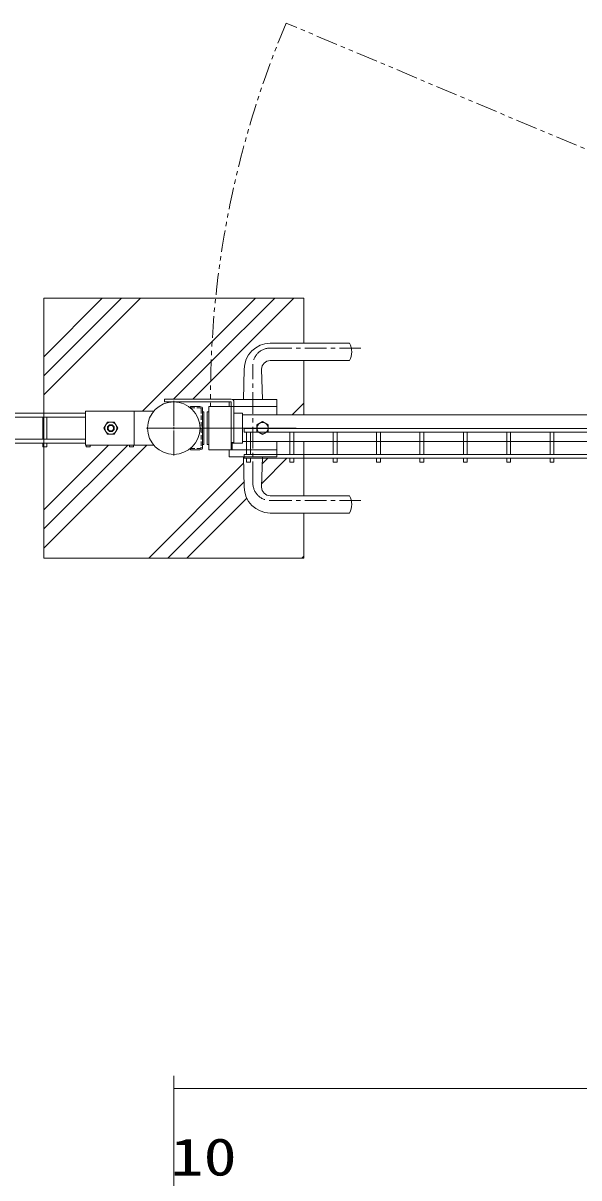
# Model space of a CAD drawing. Units: millimetres at full size; details may follow other scales. Extents: x -4455 to 4455, y -3150 to 3150.
# Drawn here: x -3249 to -2608, y 950 to 2283 of the extents above; entities that cross this region are included whole.
import ezdxf
from ezdxf.enums import TextEntityAlignment as Align

# ---------------------------------------------------------------- set-up
doc = ezdxf.new("R2010")
doc.units = ezdxf.units.MM
doc.header["$LTSCALE"] = 20
for name, pattern in [('USER1', [2, 1.25, -0.25, 0.25, -0.25]), ('USER2', [0.375, 0.25, -0.125]), ('USER3', [2.5, 1.25, -0.25, 0.25, -0.25, 0.25, -0.25])]:
    doc.linetypes.add(name, pattern=pattern)
for name, color, linetype, lineweight in [('0-0_外形線', 7, 'Continuous', 18), ('0-1_軸線', 2, 'USER1', 18), ('0-3_寸法線', 1, 'Continuous', 18), ('0-5_扉縦枠', 7, 'Continuous', 18), ('0-6_NEO', 152, 'Continuous', 18), ('0-7_丁番', 3, 'Continuous', 18), ('0-9_1', 7, 'Continuous', 18), ('0-A_2', 7, 'Continuous', 18), ('0-B_扉横枠', 7, 'Continuous', 18), ('0-C_細線', 2, 'Continuous', 18), ('0-D_ハッチング', 253, 'Continuous', 18), ('0-E_隠れ線', 2, 'USER2', 18)]:
    doc.layers.add(name, color=color, linetype=linetype, lineweight=lineweight)
doc.styles.add('ＭＳ ゴシック', font='')
doc.styles.get('ＭＳ ゴシック').set_extended_font_data('MS Gothic')

msp = doc.modelspace()

# ---------------------------------------------------------------- linework, layer by layer
at = {"layer": '0-0_外形線'}
for p, q in [((-3225.42, 1965.17), (-2925.42, 1965.17)), ((-3225.42, 1665.17), (-3225.42, 1965.17)), ((-2925.42, 1965.17), (-2925.42, 1913.17)), ((-2964.17, 1913.17), (-2872.85, 1913.17)), ((-2994.17, 1883.17), (-2995.17, 1848.17)), ((-2974.17, 1883.17), (-2973.17, 1848.17)), ((-2872.85, 1893.17), (-2964.17, 1893.17)), ((-2925.42, 1893.17), (-2925.42, 1830.67)), ((-3056.25, 1840.17), (-3056.25, 1838.57)), ((-3056.25, 1840.17), (-3045.25, 1840.17)), ((-3011.67, 1845.42), (-3011.67, 1840.17)), ((-2956.67, 1840.17), (-3011.67, 1840.17)), ((-3007.54, 1848.17), (-2956.67, 1848.17)), ((-2956.67, 1848.17), (-2956.67, 1830.67)), ((-3042.25, 1837.17), (-3042.25, 1793.17)), ((-3042.25, 1834.17), (-3040.65, 1834.17)), ((-3040.65, 1834.17), (-3040.65, 1796.17)), ((-3036.77, 1834.17), (-3035.17, 1834.17)), ((-3035.17, 1834.17), (-3035.17, 1796.17)), ((-2979.47, 1818.92), (-2972.97, 1822.67)), ((-2979.47, 1811.42), (-2979.47, 1818.92)), ((-2966.48, 1818.92), (-2972.97, 1822.67)), ((-2966.48, 1811.42), (-2966.48, 1818.92)), ((-2979.47, 1811.42), (-2972.97, 1807.67)), ((-2966.48, 1811.42), (-2972.97, 1807.67)), ((-3056.25, 1791.77), (-3056.25, 1790.17)), ((-3056.25, 1790.17), (-3045.25, 1790.17)), ((-3042.25, 1796.17), (-3040.65, 1796.17)), ((-3011.67, 1782.17), (-3011.67, 1790.17)), ((-3008.17, 1797.72), (-3008.17, 1790.17)), ((-2956.67, 1782.17), (-2956.67, 1799.67)), ((-2925.42, 1799.67), (-2925.42, 1737.17)), ((-3011.67, 1782.17), (-2956.67, 1782.17)), ((-2994.17, 1747.17), (-2995.17, 1782.17)), ((-2974.17, 1747.17), (-2973.17, 1782.17)), ((-2872.85, 1737.17), (-2964.17, 1737.17)), ((-2964.17, 1717.17), (-2872.85, 1717.17)), ((-2925.42, 1717.17), (-2925.42, 1665.17)), ((-2925.42, 1665.17), (-3225.42, 1665.17))]:
    msp.add_line(p, q, dxfattribs=at)
msp.add_lwpolyline([(-3036.77, 1834.17), (-3036.77, 1796.17), (-3035.17, 1796.17)], dxfattribs=at)
for centre, radius in [((-3075.42, 1815.17), 30.25), ((-2972.97, 1815.17), 6.5)]:
    msp.add_circle(centre, radius, dxfattribs=at)
for centre, radius, start, end in [((-2964.17, 1883.17), 30, 90, 180), ((-2890.17, 1903.17), 20, 330, 30), ((-2964.17, 1883.17), 10, 90, 180), ((-3045.25, 1837.17), 3, 0, 90), ((-3045.25, 1793.17), 3, 270, 0), ((-2964.17, 1747.17), 30, 180, 270), ((-2964.17, 1747.17), 10, 180, 270), ((-2890.17, 1727.17), 20, 330, 30)]:
    msp.add_arc(centre, radius, start, end, dxfattribs=at)
at = {"layer": '0-1_軸線'}
for p, q in [((-2964.17, 1907.67), (-2859.66, 1907.67)), ((-2984.17, 1751.67), (-2984.17, 1887.67)), ((-2964.17, 1731.67), (-2859.66, 1731.67))]:
    msp.add_line(p, q, dxfattribs=at)
for centre, start, end in [((-2964.17, 1887.67), 90, 180), ((-2964.17, 1751.67), 180, 270)]:
    msp.add_arc(centre, 20, start, end, dxfattribs=at)
at = {"layer": '0-3_寸法線'}
msp.add_line((-3075.42, 623.93), (-3075.42, 1067.59), dxfattribs=at)
at = {"layer": '0-3_寸法線', "color": 2}
msp.add_line((-3075.42, 1052.59), (-1875.42, 1052.59), dxfattribs=at)
at = {"layer": '0-5_扉縦枠'}
for p, q in [((-3009.17, 1840.17), (-3035.17, 1840.17)), ((-3035.17, 1840.17), (-3035.17, 1790.17)), ((-3009.17, 1840.17), (-3009.17, 1790.17)), ((-3035.17, 1790.17), (-2956.67, 1790.17))]:
    msp.add_line(p, q, dxfattribs=at)
at = {"layer": '0-6_NEO'}
for p, q in [((-3684.63, 1832.42), (-3177.27, 1832.42)), ((-3684.63, 1827.92), (-3177.27, 1827.92)), ((-3226.47, 1827.92), (-3226.47, 1802.42)), ((-3221.97, 1827.92), (-3221.97, 1802.42)), ((-1984.17, 1814.92), (-2994.17, 1814.92)), ((-2994.17, 1810.42), (-2994.17, 1814.92)), ((-3684.63, 1802.42), (-3177.27, 1802.42)), ((-1984.17, 1810.42), (-2994.17, 1810.42)), ((-2991.42, 1810.42), (-2991.42, 1784.92)), ((-2986.92, 1810.42), (-2986.92, 1784.92)), ((-2941.42, 1810.42), (-2941.42, 1784.92)), ((-2936.92, 1810.42), (-2936.92, 1784.92)), ((-2891.42, 1810.42), (-2891.42, 1784.92)), ((-2886.92, 1810.42), (-2886.92, 1784.92)), ((-2841.42, 1810.42), (-2841.42, 1784.92)), ((-2836.92, 1810.42), (-2836.92, 1784.92)), ((-2791.42, 1810.42), (-2791.42, 1784.92)), ((-2786.92, 1810.42), (-2786.92, 1784.92)), ((-2741.42, 1810.42), (-2741.42, 1784.92)), ((-2736.92, 1810.42), (-2736.92, 1784.92)), ((-2691.42, 1810.42), (-2691.42, 1784.92)), ((-2686.92, 1810.42), (-2686.92, 1784.92)), ((-2641.42, 1810.42), (-2641.42, 1784.92)), ((-2636.92, 1810.42), (-2636.92, 1784.92)), ((-3684.63, 1797.92), (-3177.27, 1797.92)), ((-3226.47, 1797.92), (-3226.47, 1793.42)), ((-3221.97, 1793.42), (-3226.47, 1793.42)), ((-3221.97, 1797.92), (-3221.97, 1793.42)), ((-3176.47, 1795.67), (-3176.47, 1793.42)), ((-3171.97, 1793.42), (-3176.47, 1793.42)), ((-3171.97, 1795.67), (-3171.97, 1793.42)), ((-3126.47, 1795.67), (-3126.47, 1793.42)), ((-3121.97, 1793.42), (-3126.47, 1793.42)), ((-3121.97, 1795.67), (-3121.97, 1793.42)), ((-1984.17, 1784.92), (-2994.17, 1784.92)), ((-2994.17, 1780.42), (-2994.17, 1784.92)), ((-1984.17, 1780.42), (-2994.17, 1780.42)), ((-2991.42, 1780.42), (-2991.42, 1775.92)), ((-2991.42, 1775.92), (-2986.92, 1775.92)), ((-2986.92, 1780.42), (-2986.92, 1775.92)), ((-2936.92, 1780.42), (-2936.92, 1775.92)), ((-2891.42, 1780.42), (-2891.42, 1775.92)), ((-2891.42, 1775.92), (-2886.92, 1775.92)), ((-2886.92, 1780.42), (-2886.92, 1775.92)), ((-2841.42, 1780.42), (-2841.42, 1775.92)), ((-2841.42, 1775.92), (-2836.92, 1775.92)), ((-2836.92, 1780.42), (-2836.92, 1775.92)), ((-2791.42, 1780.42), (-2791.42, 1775.92)), ((-2791.42, 1775.92), (-2786.92, 1775.92)), ((-2786.92, 1780.42), (-2786.92, 1775.92)), ((-2741.42, 1780.42), (-2741.42, 1775.92)), ((-2741.42, 1775.92), (-2736.92, 1775.92)), ((-2736.92, 1780.42), (-2736.92, 1775.92)), ((-2691.42, 1780.42), (-2691.42, 1775.92)), ((-2691.42, 1775.92), (-2686.92, 1775.92)), ((-2686.92, 1780.42), (-2686.92, 1775.92)), ((-2641.42, 1780.42), (-2641.42, 1775.92)), ((-2641.42, 1775.92), (-2636.92, 1775.92)), ((-2636.92, 1780.42), (-2636.92, 1775.92))]:
    msp.add_line(p, q, dxfattribs=at)
msp.add_lwpolyline([(-2941.42, 1780.42), (-2941.42, 1775.92), (-2936.92, 1775.92)], dxfattribs=at)
at = {"layer": '0-7_丁番'}
for p, q in [((-3085.97, 1848.62), (-3009.17, 1848.62)), ((-3085.97, 1848.62), (-3085.97, 1845.42)), ((-3085.97, 1845.42), (-3009.17, 1845.42)), ((-3009.17, 1798.62), (-3009.17, 1845.42)), ((-3005.97, 1798.62), (-3005.97, 1845.42)), ((-3009.17, 1798.62), (-3005.97, 1798.62))]:
    msp.add_line(p, q, dxfattribs=at)
msp.add_arc((-3009.17, 1845.42), 3.2, 0, 90, dxfattribs=at)
at = {"layer": '0-9_1'}
for p, q in [((-3177.27, 1834.67), (-3177.27, 1795.67)), ((-3177.27, 1834.67), (-3098.55, 1834.67)), ((-3121.17, 1834.67), (-3121.17, 1795.67)), ((-3177.27, 1795.67), (-3098.55, 1795.67))]:
    msp.add_line(p, q, dxfattribs=at)
at = {"layer": '0-A_2'}
for p, q in [((-3152.02, 1822.1), (-3156.02, 1815.17)), ((-3156.02, 1815.17), (-3152.02, 1808.24)), ((-3144.02, 1822.1), (-3152.02, 1822.1)), ((-3152.02, 1808.24), (-3144.02, 1808.24))]:
    msp.add_line(p, q, dxfattribs=at)
msp.add_lwpolyline([(-3144.02, 1808.24), (-3140.02, 1815.17), (-3144.02, 1822.1)], dxfattribs=at)
for radius in [6.93, 3.2]:
    msp.add_circle((-3148.02, 1815.17), radius, dxfattribs=at)
at = {"layer": '0-A_2', "color": 4}
msp.add_circle((-3148.02, 1815.17), 4, dxfattribs=at)
at = {"layer": '0-B_扉横枠'}
for p, q in [((-2996.17, 1832.62), (-3005.97, 1832.62)), ((-2996.17, 1832.62), (-2996.17, 1797.72)), ((-2996.17, 1830.67), (-1982.17, 1830.67)), ((-2996.17, 1797.72), (-3009.17, 1797.72)), ((-2996.17, 1799.67), (-1982.17, 1799.67))]:
    msp.add_line(p, q, dxfattribs=at)
at = {"layer": '0-C_細線'}
for p, q in [((-3075.42, 1817.87), (-3075.42, 1846.77)), ((-3078.12, 1815.17), (-3107.02, 1815.17)), ((-3090.16, 1815.17), (-2934.44, 1815.17)), ((-3076.77, 1815.17), (-3074.07, 1815.17)), ((-3075.42, 1813.82), (-3075.42, 1816.52)), ((-3072.72, 1815.17), (-3043.82, 1815.17)), ((-3075.42, 1812.47), (-3075.42, 1783.57))]:
    msp.add_line(p, q, dxfattribs=at)
at = {"layer": '0-D_ハッチング', "linetype": 'USER3'}
msp.add_line((-1919.72, 1850.67), (-2945.83, 2282.8), dxfattribs=at)
at = {"layer": '0-D_ハッチング'}
for p, q in [((-3225.42, 1897.68), (-3157.93, 1965.17)), ((-3225.42, 1875.58), (-3135.83, 1965.17)), ((-3225.42, 1853.48), (-3113.73, 1965.17)), ((-3032.26, 1891.96), (-2959.05, 1965.17)), ((-3075.6, 1848.62), (-3032.26, 1891.96)), ((-3079.02, 1845.2), (-3078.8, 1845.42)), ((-2938.87, 1830.67), (-2925.42, 1844.12)), ((-3225.42, 1720.9), (-3150.65, 1795.67)), ((-3225.42, 1698.8), (-3128.55, 1795.67)), ((-3225.42, 1676.7), (-3106.46, 1795.67)), ((-3104.37, 1665.17), (-2994.96, 1774.59)), ((-2974.05, 1751.3), (-2944.93, 1780.42)), ((-2973.4, 1774.04), (-2967.03, 1780.42)), ((-3082.28, 1665.17), (-2994.34, 1753.11)), ((-3060.18, 1665.17), (-2991.2, 1734.15)), ((-2927.6, 1665.17), (-2925.42, 1667.35))]:
    msp.add_line(p, q, dxfattribs=at)
for points in [[(-3111.65, 1834.67), (-3031.16, 1915.16), (-2981.15, 1965.17)], [(-3053.51, 1848.62), (-3032.87, 1869.26), (-2936.96, 1965.17)]]:
    msp.add_lwpolyline(points, dxfattribs=at)
at = {"layer": '0-D_ハッチング', "linetype": 'USER3'}
msp.add_arc((-1919.55, 1850.85), 1113.48, 157.17436, 180.54955, dxfattribs=at)
at = {"layer": '0-E_隠れ線'}
for p, q in [((-3056.25, 1838.57), (-3045.25, 1838.57)), ((-3043.85, 1837.17), (-3043.85, 1793.17)), ((-3056.25, 1791.77), (-3045.25, 1791.77))]:
    msp.add_line(p, q, dxfattribs=at)
for centre, start, end in [((-3045.25, 1837.17), 0, 90), ((-3045.25, 1793.17), 270, 0)]:
    msp.add_arc(centre, 1.4, start, end, dxfattribs=at)

# ---------------------------------------------------------------- texts
at = {"layer": '0-3_寸法線', "color": 3, "style": 'ＭＳ ゴシック', "width": 1.3}
msp.add_text('10', height=43.26, dxfattribs=at).set_placement((-3079.33, 939.26), align=Align.BOTTOM_LEFT)

doc.saveas('drawing.dxf')
